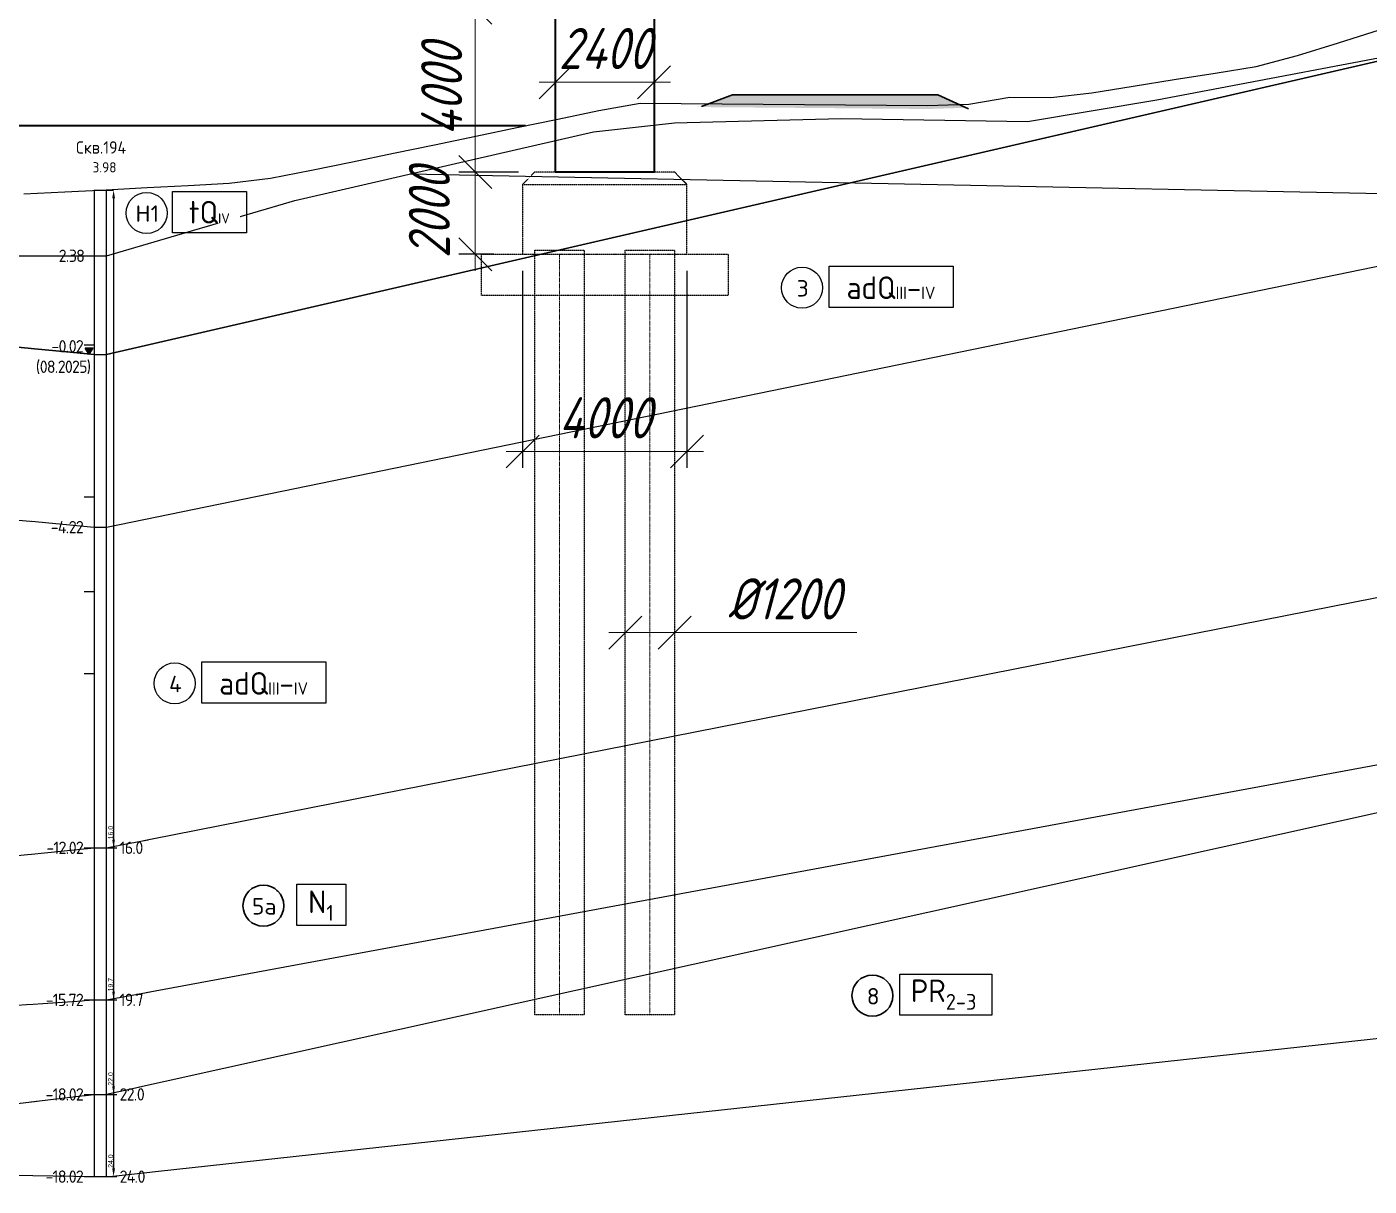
# Model space of a CAD drawing. Header units: millimetres. Extents: x 1864 to 10174863, y -4887456 to 5366151.
# Drawn here: x 9893091 to 9925765, y -20253 to 7948 of the extents above; entities that cross this region are included whole.
import ezdxf
from ezdxf.enums import TextEntityAlignment as Align

# ---------------------------------------------------------------- set-up
doc = ezdxf.new("R2010")
doc.units = ezdxf.units.MM
doc.linetypes.add('невидимая', pattern=[9.525, 6.35, -3.175])
doc.linetypes.add('осевая', pattern=[2, 1.25, -0.25, 0.25, -0.25])
for name, color, linetype, lineweight in [('01_Основные', 7, 'Continuous', 40), ('1-Бетон', 106, 'Continuous', 35), ('S-OPOR', 2, 'Continuous', 40), ('ИС_Основная', 7, 'Continuous', 35), ('ИС_Ось', 3, 'осевая', 18), ('ИС_Размер', 3, 'Continuous', 18), ('Штриховка', 2, 'Continuous', 5)]:
    doc.layers.add(name, color=color, linetype=linetype, lineweight=lineweight)
for name, color, linetype in [('geology', 250, 'Continuous'), ('Возрастные индексы', 1, 'Continuous'), ('Геология', 250, 'Continuous'), ('ИС_Невидимая', 4, 'невидимая'), ('Номера ИГЭ', 22, 'Continuous'), ('Отметки в скважинах', 7, 'Continuous'), ('Скважина', 170, 'Continuous'), ('Черный профиль', 3, 'Continuous'), ('Штриховая', 7, 'Continuous')]:
    doc.layers.add(name, color=color, linetype=linetype)
doc.layers.add('Оси_Невидимые', color=5, linetype='Continuous', plot=False)
doc.layers.add('Помощь_Невидимый', color=7, linetype='Continuous', lineweight=30, plot=False)
doc.styles.add('0', font='isocpeur.ttf', dxfattribs={"width": 0.8, "oblique": 15})
doc.styles.get("Standard").update_dxf_attribs({"font": 'arial.ttf'})
doc.styles.add('Стандарт-геология', font='romant.shx', dxfattribs={"width": 0.9, "height": 2.5})
doc.dimstyles.new('М400нов', dxfattribs={"dimscale": 400, "dimtxt": 2.5, "dimasz": 2, "dimexe": 1, "dimexo": 1, "dimgap": 0.8, "dimtad": 1, "dimdec": 0, "dimzin": 0, "dimdsep": 46, "dimtxsty": '0', "dimblk": 'OBLIQUE', "dimcen": 0.09, "dimdle": 1, "dimclrd": 256, "dimclre": 256, "dimclrt": 256, "dimadec": 4, "dimazin": 0, "dimtfac": 1, "dimtdec": 0, "dimtmove": 1, "dimatfit": 2, "dimfxl": 1, "dimtolj": 1, "dimtzin": 0, "dimlwd": -1, "dimarcsym": 0})
doc.dimstyles.new('Скважина', dxfattribs={"dimtxt": 1.2, "dimasz": 2, "dimexe": 0, "dimexo": 0, "dimgap": 0.1, "dimtad": 1, "dimjust": 2, "dimtoh": 1, "dimdec": 1, "dimlfac": 0.1, "dimrnd": 0.1, "dimzin": 0, "dimdsep": 46, "dimtxsty": 'Standard', "dimcen": 0, "dimdle": 1.5, "dimadec": 1, "dimazin": 0, "dimtfac": 1, "dimtdec": 1, "dimtofl": 0, "dimtmove": 0, "dimatfit": 3, "dimfxl": 3, "dimtolj": 1, "dimtzin": 0, "dimarcsym": 0})

# ---------------------------------------------------------------- blocks, each defined once
blk = doc.blocks.new('_OBLIQUE')
at = {"color": 0, "linetype": 'ByBlock', "lineweight": -2}
blk.add_line((0.5, 0.5), (-0.5, -0.5), dxfattribs=at)
blk = doc.blocks.new('*D1010')
at = {"layer": 'Defpoints', "color": 0, "linetype": 'Continuous', "transparency": 16777216}
for p in [(9905959, 8417), (9904008, 4417), (9905459, 4417)]:
    blk.add_point(p, dxfattribs=at)
at = {"layer": 'ИС_Размер', "transparency": 16777216}
blk.add_line((9904008, 8817), (9904008, 4017), dxfattribs=at)
at = {"layer": 'ИС_Размер', "lineweight": -2, "transparency": 16777216}
for p, q in [((9905559, 8417), (9903608, 8417)), ((9905059, 4417), (9903608, 4417))]:
    blk.add_line(p, q, dxfattribs=at)
at = {"layer": 'ИС_Размер', "linetype": 'Continuous', "transparency": 16777216, "xscale": 800, "yscale": 800, "zscale": 800}
for p, rotation in [((9904008, 8417), 90), ((9904008, 4417), 270)]:
    blk.add_blockref('_OBLIQUE', p, dxfattribs=dict(at, rotation=rotation))
at = {"layer": 'ИС_Размер', "linetype": 'Continuous', "transparency": 16777216, "insert": (9903188, 6417), "char_height": 1000, "attachment_point": 5, "rotation": 90, "style": '0'}
blk.add_mtext('\\A1;4000', dxfattribs=at)
blk = doc.blocks.new('*D1008')
at = {"layer": 'Defpoints', "color": 0, "linetype": 'Continuous', "transparency": 16777216}
for p in [(9905958, 7001), (9908358, 7070), (9908358, 6601)]:
    blk.add_point(p, dxfattribs=at)
at = {"layer": 'ИС_Размер', "transparency": 16777216}
blk.add_line((9905558, 6601), (9908758, 6601), dxfattribs=at)
at = {"layer": 'ИС_Размер', "lineweight": -2, "transparency": 16777216}
for p, q in [((9905958, 6601), (9905958, 6201)), ((9908358, 6670), (9908358, 6201))]:
    blk.add_line(p, q, dxfattribs=at)
at = {"layer": 'ИС_Размер', "linetype": 'Continuous', "transparency": 16777216, "xscale": 800, "yscale": 800, "zscale": 800, "rotation": 180}
blk.add_blockref('_OBLIQUE', (9905958, 6601), dxfattribs=at)
at = {"layer": 'ИС_Размер', "linetype": 'Continuous', "transparency": 16777216, "xscale": 800, "yscale": 800, "zscale": 800}
blk.add_blockref('_OBLIQUE', (9908358, 6601), dxfattribs=at)
at = {"layer": 'ИС_Размер', "linetype": 'Continuous', "transparency": 16777216, "insert": (9907159, 7421), "char_height": 1000, "attachment_point": 5, "style": '0'}
blk.add_mtext('\\A1;2400', dxfattribs=at)
blk = doc.blocks.new('*D1006')
at = {"layer": 'Defpoints', "color": 0, "linetype": 'Continuous', "transparency": 16777216}
for p in [(9904008, 4417), (9905159, 4417), (9904859, 2417)]:
    blk.add_point(p, dxfattribs=at)
at = {"layer": 'ИС_Размер', "transparency": 16777216}
blk.add_line((9904008, 2017), (9904008, 4817), dxfattribs=at)
at = {"layer": 'ИС_Размер', "lineweight": -2, "transparency": 16777216}
for p, q in [((9904759, 4417), (9903608, 4417)), ((9904459, 2417), (9903608, 2417))]:
    blk.add_line(p, q, dxfattribs=at)
at = {"layer": 'ИС_Размер', "linetype": 'Continuous', "transparency": 16777216, "xscale": 800, "yscale": 800, "zscale": 800}
for p, rotation in [((9904008, 4417), 90), ((9904008, 2417), 270)]:
    blk.add_blockref('_OBLIQUE', p, dxfattribs=dict(at, rotation=rotation))
at = {"layer": 'ИС_Размер', "linetype": 'Continuous', "transparency": 16777216, "insert": (9902888, 3417), "char_height": 1000, "attachment_point": 5, "rotation": 90, "style": '0'}
blk.add_mtext('\\A1;2000', dxfattribs=at)
blk = doc.blocks.new('*D1012')
at = {"layer": 'Defpoints', "color": 0, "linetype": 'Continuous', "transparency": 16777216}
for p in [(9905159, 2417), (9909159, 2417), (9909159, -2382)]:
    blk.add_point(p, dxfattribs=at)
at = {"layer": 'ИС_Размер', "lineweight": -2, "transparency": 16777216}
for p, q in [((9905159, 2017), (9905159, -2782)), ((9909159, 2017), (9909159, -2782))]:
    blk.add_line(p, q, dxfattribs=at)
at = {"layer": 'ИС_Размер', "transparency": 16777216}
blk.add_line((9904759, -2382), (9909559, -2382), dxfattribs=at)
at = {"layer": 'ИС_Размер', "linetype": 'Continuous', "transparency": 16777216, "xscale": 800, "yscale": 800, "zscale": 800, "rotation": 180}
blk.add_blockref('_OBLIQUE', (9905159, -2382), dxfattribs=at)
at = {"layer": 'ИС_Размер', "linetype": 'Continuous', "transparency": 16777216, "xscale": 800, "yscale": 800, "zscale": 800}
blk.add_blockref('_OBLIQUE', (9909159, -2382), dxfattribs=at)
at = {"layer": 'ИС_Размер', "linetype": 'Continuous', "transparency": 16777216, "insert": (9907159, -1562), "char_height": 1000, "attachment_point": 5, "style": '0'}
blk.add_mtext('\\A1;4000', dxfattribs=at)
blk = doc.blocks.new('*D1005')
at = {"layer": 'Defpoints', "color": 0, "linetype": 'Continuous', "transparency": 16777216}
for p in [(9907659, -6787), (9908859, -6787), (9908859, -6787)]:
    blk.add_point(p, dxfattribs=at)
at = {"layer": 'ИС_Размер', "transparency": 16777216}
for p, q in [((9907259, -6787), (9909259, -6787)), ((9913298, -6787), (9908859, -6787))]:
    blk.add_line(p, q, dxfattribs=at)
at = {"layer": 'ИС_Размер', "linetype": 'Continuous', "transparency": 16777216, "xscale": 800, "yscale": 800, "zscale": 800, "rotation": 180}
blk.add_blockref('_OBLIQUE', (9907659, -6787), dxfattribs=at)
at = {"layer": 'ИС_Размер', "linetype": 'Continuous', "transparency": 16777216, "xscale": 800, "yscale": 800, "zscale": 800}
blk.add_blockref('_OBLIQUE', (9908859, -6787), dxfattribs=at)
at = {"layer": 'ИС_Размер', "linetype": 'Continuous', "transparency": 16777216, "insert": (9911524, -5967), "char_height": 1000, "attachment_point": 5, "style": '0'}
blk.add_mtext('\\A1;%%C1200', dxfattribs=at)
blk = doc.blocks.new('*U1062')
at = {"layer": 'Скважина'}
for p, q in [((-1.5, 0), (-1.5, -240)), ((1.5, -240), (1.5, 0)), ((-1.5, -240), (1.5, -240))]:
    blk.add_line(p, q, dxfattribs=at)
blk = doc.blocks.new('A$C7669062A')
at = {"color": 18, "true_color": 0x000000}
blk.add_circle((4.99, 4.99), 4.99, dxfattribs=at)
at = {"layer": 'Возрастные индексы', "color": 250}
blk.add_lwpolyline([(11.62, 10.2), (41.78, 10.2), (41.78, 0.2), (11.62, 0.2)], close=True, dxfattribs=at)
at = {"layer": 'Номера ИГЭ', "color": 250, "style": 'Стандарт-геология'}
blk.add_text('3', height=4, dxfattribs=at).set_placement((5.17, 4.84), align=Align.MIDDLE)
at = {"layer": 'Возрастные индексы', "color": 250, "insert": (26.64, 4.99), "char_height": 3, "width": 29.5251, "attachment_point": 5, "style": 'Стандарт-геология', "bg_fill": 3, "box_fill_scale": 1, "bg_fill_color": 256, "bg_fill_transparency": 0}
blk.add_mtext('{\\H1.833x;аdQ}III{\\H1.833x;-}IV', dxfattribs=at)
blk = doc.blocks.new('A$C2FC637E1')
at = {"layer": 'Штриховка'}
h = blk.add_hatch(color=5, dxfattribs=at)
h.dxf.hatch_style = 1
h.paths.add_polyline_path([(2, 1.5), (1, 1.5), (0, 1.5), (1, 0)])
at = {"layer": 'Геология', "color": 5}
for points in [[(1, 1.5), (0, 1.5)], [(1, 0), (1, 0), (0, 1.5)], [(2, 1.5), (1, 1.5)], [(1, 0), (2, 1.5)]]:
    blk.add_lwpolyline(points, dxfattribs=at)
blk = doc.blocks.new('A$C79B84F9B')
at = {"color": 18, "true_color": 0x000000}
blk.add_circle((4.99, 4.99), 4.99, dxfattribs=at)
at = {"layer": 'Возрастные индексы', "color": 250}
blk.add_lwpolyline([(11.62, 10.2), (41.78, 10.2), (41.78, 0.2), (11.62, 0.2)], close=True, dxfattribs=at)
at = {"layer": 'Номера ИГЭ', "color": 250, "style": 'Стандарт-геология'}
blk.add_text('4', height=4, dxfattribs=at).set_placement((5.17, 4.84), align=Align.MIDDLE)
at = {"layer": 'Возрастные индексы', "color": 250, "insert": (26.64, 4.99), "char_height": 3, "width": 29.5251, "attachment_point": 5, "style": 'Стандарт-геология', "bg_fill": 3, "box_fill_scale": 1, "bg_fill_color": 256, "bg_fill_transparency": 0}
blk.add_mtext('{\\H1.833x;аdQ}III{\\H1.833x;-}IV', dxfattribs=at)
blk = doc.blocks.new('A$C29696E8B')
at = {"color": 18, "true_color": 0x000000}
blk.add_circle((5, 5), 5, dxfattribs=at)
at = {"layer": 'Возрастные индексы', "color": 250, "insert": (20.27, 5.2), "char_height": 3, "width": 15, "attachment_point": 5, "style": 'Стандарт-геология', "bg_fill": 3, "box_fill_scale": 1, "bg_fill_color": 256, "bg_fill_transparency": 0}
blk.add_mtext('{\\H1.833x;tQ\\H0.4546x;IV}', dxfattribs=at)
at = {"layer": 'Номера ИГЭ', "color": 250, "style": 'Стандарт-геология'}
blk.add_text('Н1', height=4, dxfattribs=at).set_placement((5.16, 4.85), align=Align.MIDDLE)
at = {"layer": 'Возрастные индексы', "color": 250}
blk.add_lwpolyline([(11.27, 10.2), (29.29, 10.2), (29.29, 0.2), (11.27, 0.2)], close=True, dxfattribs=at)
blk = doc.blocks.new('*D1088')
at = {"layer": 'Defpoints', "color": 0, "transparency": 16777216}
for p in [(0, 87.64), (0, -132.36), (1.69, -132.36)]:
    blk.add_point(p, dxfattribs=at)
at = {"layer": 'Оси_Невидимые', "color": 0, "lineweight": -2, "transparency": 16777216}
for p, q in [((0, 87.64), (1.69, 87.64)), ((1.69, 85.64), (1.69, -130.36)), ((0, -132.36), (1.69, -132.36))]:
    blk.add_line(p, q, dxfattribs=at)
at = {"layer": 'Оси_Невидимые', "color": 0, "transparency": 16777216}
for points in [[(1.36, 85.64), (2.03, 85.64), (1.69, 87.64)], [(1.36, -130.36), (2.03, -130.36), (1.69, -132.36)]]:
    blk.add_solid(points, dxfattribs=at)
at = {"layer": 'Оси_Невидимые', "color": 0, "transparency": 16777216, "insert": (0.98, -128.59), "char_height": 1.2, "attachment_point": 5, "rotation": 90}
blk.add_mtext('\\A1;22.0', dxfattribs=at)
blk = doc.blocks.new('*D1098')
at = {"layer": 'Defpoints', "color": 0, "transparency": 16777216}
for p in [(0, 64.64), (0, -132.36), (1.69, -132.36)]:
    blk.add_point(p, dxfattribs=at)
at = {"layer": 'Оси_Невидимые', "color": 0, "lineweight": -2, "transparency": 16777216}
for p, q in [((0, 64.64), (1.69, 64.64)), ((1.69, 62.64), (1.69, -130.36)), ((0, -132.36), (1.69, -132.36))]:
    blk.add_line(p, q, dxfattribs=at)
at = {"layer": 'Оси_Невидимые', "color": 0, "transparency": 16777216}
for points in [[(1.36, 62.64), (2.03, 62.64), (1.69, 64.64)], [(1.36, -130.36), (2.03, -130.36), (1.69, -132.36)]]:
    blk.add_solid(points, dxfattribs=at)
at = {"layer": 'Оси_Невидимые', "color": 0, "transparency": 16777216, "insert": (0.98, -128.66), "char_height": 1.2, "attachment_point": 5, "rotation": 90}
blk.add_mtext('\\A1;19.7', dxfattribs=at)
blk = doc.blocks.new('*D1100')
at = {"layer": 'Defpoints', "color": 0, "transparency": 16777216}
for p in [(0, 27.64), (0, -132.36), (1.69, -132.36)]:
    blk.add_point(p, dxfattribs=at)
at = {"layer": 'Оси_Невидимые', "color": 0, "lineweight": -2, "transparency": 16777216}
for p, q in [((0, 27.64), (1.69, 27.64)), ((1.69, 25.64), (1.69, -130.36)), ((0, -132.36), (1.69, -132.36))]:
    blk.add_line(p, q, dxfattribs=at)
at = {"layer": 'Оси_Невидимые', "color": 0, "transparency": 16777216}
for points in [[(1.36, 25.64), (2.03, 25.64), (1.69, 27.64)], [(1.36, -130.36), (2.03, -130.36), (1.69, -132.36)]]:
    blk.add_solid(points, dxfattribs=at)
at = {"layer": 'Оси_Невидимые', "color": 0, "transparency": 16777216, "insert": (0.98, -128.66), "char_height": 1.2, "attachment_point": 5, "rotation": 90}
blk.add_mtext('\\A1;16.0', dxfattribs=at)
blk = doc.blocks.new('A$C41da21a2')
at = {"layer": 'Возрастные индексы', "color": 250, "insert": (1899, 499), "char_height": 300, "width": 2952.51, "attachment_point": 5, "style": 'Стандарт-геология', "bg_fill": 3, "box_fill_scale": 1, "bg_fill_color": 256, "bg_fill_transparency": 0}
blk.add_mtext('\\A1;{\\H1.833x;N\\H0.7x;\\S^ 1;}', dxfattribs=at)
at = {"color": 18, "true_color": 0x000000}
blk.add_circle((499, 499), 499, dxfattribs=at)
at = {"layer": 'Возрастные индексы', "color": 250}
blk.add_lwpolyline([(1315, 1020), (2501, 1020), (2501, 20), (1315, 20)], close=True, dxfattribs=at)
at = {"layer": 'Номера ИГЭ', "color": 250, "style": 'Стандарт-геология'}
blk.add_text('5а', height=400, dxfattribs=at).set_placement((517, 484), align=Align.MIDDLE)
blk = doc.blocks.new('*D1090')
at = {"layer": 'Defpoints', "color": 0, "transparency": 16777216}
for p in [(0, 107.64), (0, -132.36), (1.69, -132.36)]:
    blk.add_point(p, dxfattribs=at)
at = {"layer": 'Оси_Невидимые', "color": 0, "lineweight": -2, "transparency": 16777216}
for p, q in [((0, 107.64), (1.69, 107.64)), ((1.69, 105.64), (1.69, -130.36)), ((0, -132.36), (1.69, -132.36))]:
    blk.add_line(p, q, dxfattribs=at)
at = {"layer": 'Оси_Невидимые', "color": 0, "transparency": 16777216}
for points in [[(1.36, 105.64), (2.03, 105.64), (1.69, 107.64)], [(1.36, -130.36), (2.03, -130.36), (1.69, -132.36)]]:
    blk.add_solid(points, dxfattribs=at)
at = {"layer": 'Оси_Невидимые', "color": 0, "transparency": 16777216, "insert": (0.98, -128.59), "char_height": 1.2, "attachment_point": 5, "rotation": 90}
blk.add_mtext('\\A1;24.0', dxfattribs=at)
blk = doc.blocks.new('A$C88f1db7f')
at = {"color": 18, "true_color": 0x000000}
blk.add_circle((4.99, 4.99), 4.99, dxfattribs=at)
at = {"layer": 'Возрастные индексы', "color": 250}
blk.add_lwpolyline([(11.62, 10.2), (34.07, 10.2), (34.07, 0.2), (11.62, 0.2)], close=True, dxfattribs=at)
at = {"layer": 'Номера ИГЭ', "color": 250, "style": 'Стандарт-геология'}
blk.add_text('8', height=4, dxfattribs=at).set_placement((5.17, 4.84), align=Align.MIDDLE)
at = {"layer": 'Возрастные индексы', "color": 250, "insert": (22.32, 5.24), "char_height": 3, "width": 9.0522, "attachment_point": 5, "style": 'Стандарт-геология', "bg_fill": 3, "box_fill_scale": 1, "bg_fill_color": 256, "bg_fill_transparency": 0}
blk.add_mtext('\\A1;{\\H1.833x;PR\\H0.7x;\\S^ 2-3;}', dxfattribs=at)
blk = doc.blocks.new('*U1087')
at = {"layer": 'Отметки в скважинах'}
for p, q in [((-5.5, -132.36), (-3, -132.36)), ((0, -132.36), (2.5, -132.36))]:
    blk.add_line(p, q, dxfattribs=at)
at = {"layer": 'Помощь_Невидимый', "color": 5, "lineweight": -3}
for p, q in [((-5.5, -10), (-3, -10)), ((0, -132.36), (2.5, -132.36))]:
    blk.add_line(p, q, dxfattribs=at)
at = {"layer": 'Оси_Невидимые'}
dim = blk.add_aligned_dim(p1=(0, 87.64), p2=(0, -132.36), distance=1.69, dimstyle='Скважина', dxfattribs=at)
dim.commit()
dim.dimension.update_dxf_attribs({"geometry": '*D1088', "text_midpoint": (0.98, -128.59)})
at = {"layer": 'Отметки в скважинах', "lineweight": 13, "insert": (3.15, -132.36), "char_height": 3, "width": 7.6116, "attachment_point": 4, "style": 'Стандарт-геология', "bg_fill": 3, "box_fill_scale": 1.1, "bg_fill_color": 256, "bg_fill_transparency": 0}
blk.add_mtext('{\\T0.9;22.0}', dxfattribs=at)
blk = doc.blocks.new('*U1097')
at = {"layer": 'Отметки в скважинах'}
for p, q in [((-5.5, -132.36), (-3, -132.36)), ((0, -132.36), (2.5, -132.36))]:
    blk.add_line(p, q, dxfattribs=at)
at = {"layer": 'Помощь_Невидимый', "color": 5, "lineweight": -3}
for p, q in [((-5.5, -10), (-3, -10)), ((0, -132.36), (2.5, -132.36))]:
    blk.add_line(p, q, dxfattribs=at)
at = {"layer": 'Оси_Невидимые'}
dim = blk.add_aligned_dim(p1=(0, 64.64), p2=(0, -132.36), distance=1.69, dimstyle='Скважина', dxfattribs=at)
dim.commit()
dim.dimension.update_dxf_attribs({"geometry": '*D1098', "text_midpoint": (0.98, -128.66)})
at = {"layer": 'Отметки в скважинах', "lineweight": 13, "insert": (3.15, -132.36), "char_height": 3, "width": 7.6116, "attachment_point": 4, "style": 'Стандарт-геология', "bg_fill": 3, "box_fill_scale": 1.1, "bg_fill_color": 256, "bg_fill_transparency": 0}
blk.add_mtext('{\\T0.9;19.7}', dxfattribs=at)
blk = doc.blocks.new('*U1099')
at = {"layer": 'Отметки в скважинах'}
for p, q in [((-5.5, -132.36), (-3, -132.36)), ((0, -132.36), (2.5, -132.36))]:
    blk.add_line(p, q, dxfattribs=at)
at = {"layer": 'Помощь_Невидимый', "color": 5, "lineweight": -3}
for p, q in [((-5.5, -10), (-3, -10)), ((0, -132.36), (2.5, -132.36))]:
    blk.add_line(p, q, dxfattribs=at)
at = {"layer": 'Оси_Невидимые'}
dim = blk.add_aligned_dim(p1=(0, 27.64), p2=(0, -132.36), distance=1.69, dimstyle='Скважина', dxfattribs=at)
dim.commit()
dim.dimension.update_dxf_attribs({"geometry": '*D1100', "text_midpoint": (0.98, -128.66)})
at = {"layer": 'Отметки в скважинах', "lineweight": 13, "insert": (3.15, -132.36), "char_height": 3, "width": 7.6116, "attachment_point": 4, "style": 'Стандарт-геология', "bg_fill": 3, "box_fill_scale": 1.1, "bg_fill_color": 256, "bg_fill_transparency": 0}
blk.add_mtext('{\\T0.9;16.0}', dxfattribs=at)
blk = doc.blocks.new('*U1089')
at = {"layer": 'Отметки в скважинах'}
for p, q in [((-5.5, -132.36), (-3, -132.36)), ((0, -132.36), (2.5, -132.36))]:
    blk.add_line(p, q, dxfattribs=at)
at = {"layer": 'Помощь_Невидимый', "color": 5, "lineweight": -3}
for p, q in [((-5.5, -10), (-3, -10)), ((0, -132.36), (2.5, -132.36))]:
    blk.add_line(p, q, dxfattribs=at)
at = {"layer": 'Оси_Невидимые'}
dim = blk.add_aligned_dim(p1=(0, 107.64), p2=(0, -132.36), distance=1.69, dimstyle='Скважина', dxfattribs=at)
dim.commit()
dim.dimension.update_dxf_attribs({"geometry": '*D1090', "text_midpoint": (0.98, -128.59)})
at = {"layer": 'Отметки в скважинах', "lineweight": 13, "insert": (3.15, -132.36), "char_height": 3, "width": 7.6116, "attachment_point": 4, "style": 'Стандарт-геология', "bg_fill": 3, "box_fill_scale": 1.1, "bg_fill_color": 256, "bg_fill_transparency": 0}
blk.add_mtext('{\\T0.9;24.0}', dxfattribs=at)
blk = doc.blocks.new('нов геол')
at = {"layer": 'geology'}
blk.add_line((8633719, 418946), (8608267, 419463), dxfattribs=at)
blk.add_lwpolyline([(8600879, 417476), (8605459, 418819), (8609375, 419718), (8612730, 420488), (8614699, 420712), (8618757, 420818), (8623298, 420741), (8626443, 421274), (8633719, 422646)], dxfattribs=at)
at = {"layer": 'Геология', "color": 18, "true_color": 0x000000, "flags": 128}
for points in [[(8600579, 419076), (8600879, 419076)], [(8600579, 417476), (8600879, 417476)]]:
    blk.add_lwpolyline(points, dxfattribs=at)
at = {"layer": '1-Бетон', "color": 6}
blk.add_blockref('A$C41da21a2', (8604197, 401168), dxfattribs=at)
at = {"layer": 'geology', "color": 5, "xscale": 100, "yscale": 100, "zscale": 100}
blk.add_blockref('*U1062', (8600729, 419076), dxfattribs=at)
at = {"layer": 'Геология', "color": 18, "true_color": 0x000000, "xscale": 100, "yscale": 100, "zscale": 100}
for name, p in [('A$C7669062A', (8617307, 416201)), ('A$C79B84F9B', (8602036, 406576))]:
    blk.add_blockref(name, p, dxfattribs=at)
at = {"layer": 'Отметки в скважинах', "color": 0, "lineweight": 13, "char_height": 300, "width": 1241.03, "attachment_point": 6, "style": 'Стандарт-геология', "bg_fill": 3, "box_fill_scale": 1.1, "bg_fill_color": 256, "bg_fill_transparency": 0}
for s, insert in [('{\\T0.9;2.38}', (8600329, 417476)), ('{\\T0.9;-0.02}', (8600303, 415275)), ('{\\T0.9;-18.02}', (8600303, 397076))]:
    blk.add_mtext(s, dxfattribs=dict(at, insert=insert))
at = {"layer": 'Скважина', "color": 0, "style": 'Стандарт-геология', "width": 0.9}
blk.add_text('Скв.194', height=300, dxfattribs=at).set_placement((8600746, 419961), align=Align.CENTER)
at = {"layer": 'Скважина', "color": 0, "lineweight": 13, "style": 'Стандарт-геология', "width": 0.9}
blk.add_text('3.98', height=250, dxfattribs=at).set_placement((8601119, 419753), align=Align.TOP_RIGHT)
at = {"layer": 'geology'}
blk.add_line((8586865, 417453), (8600579, 417476), dxfattribs=at)
at = {"layer": 'geology', "xscale": 100, "yscale": 100, "zscale": 100}
blk.add_blockref('A$C2FC637E1', (8600354, 415076), dxfattribs=at)
at = {"layer": 'Геология', "color": 18, "true_color": 0x000000, "xscale": 100, "yscale": 100, "zscale": 100}
blk.add_blockref('A$C29696E8B', (8601352, 418017), dxfattribs=at)
at = {"layer": 'geology', "color": 5, "insert": (8600488, 414762), "char_height": 300, "width": 1241.03, "attachment_point": 6, "style": 'Стандарт-геология', "bg_fill": 3, "box_fill_scale": 1.1, "bg_fill_color": 256, "bg_fill_transparency": 0}
blk.add_mtext('{\\T0.9;(08.2025)}', dxfattribs=at)
at = {"layer": 'Геология', "color": 18, "true_color": 0x000000, "flags": 128}
blk.add_lwpolyline([(8600579, 415076), (8600879, 415076)], dxfattribs=at)
at = {"layer": 'ИС_Основная', "color": 146, "linetype": 'Continuous', "true_color": 0x105689}
blk.add_line((8600579, 415076), (8582865, 416742), dxfattribs=at)
at = {"layer": 'Скважина', "color": 0, "xscale": 100, "yscale": 100, "zscale": 100}
blk.add_blockref('*U1087', (8600879, 410312), dxfattribs=at)
at = {"layer": 'geology'}
blk.add_line((8581528, 394845), (8600579, 397076), dxfattribs=at)
at = {"layer": 'Геология', "color": 18, "true_color": 0x000000, "flags": 128}
blk.add_lwpolyline([(8600579, 397076), (8600879, 397076)], dxfattribs=at)
at = {"layer": 'Отметки в скважинах', "color": 0, "lineweight": 13, "insert": (8600303, 399376), "char_height": 300, "width": 1241.03, "attachment_point": 6, "style": 'Стандарт-геология', "bg_fill": 3, "box_fill_scale": 1.1, "bg_fill_color": 256, "bg_fill_transparency": 0}
blk.add_mtext('{\\T0.9;-15.72}', dxfattribs=at)
at = {"layer": 'Скважина', "color": 0, "xscale": 100, "yscale": 100, "zscale": 100}
blk.add_blockref('*U1097', (8600879, 412612), dxfattribs=at)
at = {"layer": 'Отметки в скважинах', "color": 0, "lineweight": 13, "insert": (8600303, 395076), "char_height": 300, "width": 1241.03, "attachment_point": 6, "style": 'Стандарт-геология', "bg_fill": 3, "box_fill_scale": 1.1, "bg_fill_color": 256, "bg_fill_transparency": 0}
blk.add_mtext('{\\T0.9;-18.02}', dxfattribs=at)
at = {"layer": 'geology'}
blk.add_line((8565145, 396962), (8600579, 399376), dxfattribs=at)
at = {"layer": 'Геология', "color": 18, "true_color": 0x000000, "flags": 128}
blk.add_lwpolyline([(8600579, 399376), (8600879, 399376)], dxfattribs=at)
at = {"layer": 'Отметки в скважинах', "color": 0, "lineweight": 13, "insert": (8600303, 403076), "char_height": 300, "width": 1241.03, "attachment_point": 6, "style": 'Стандарт-геология', "bg_fill": 3, "box_fill_scale": 1.1, "bg_fill_color": 256, "bg_fill_transparency": 0}
blk.add_mtext('{\\T0.9;-12.02}', dxfattribs=at)
at = {"layer": 'Скважина', "color": 0, "xscale": 100, "yscale": 100, "zscale": 100}
blk.add_blockref('*U1099', (8600879, 416312), dxfattribs=at)
at = {"layer": 'geology'}
for p, q in [((8600879, 410876), (8633869, 417646)), ((8565145, 399562), (8600579, 403076))]:
    blk.add_line(p, q, dxfattribs=at)
at = {"layer": 'Геология', "color": 18, "true_color": 0x000000, "flags": 128}
for points in [[(8600579, 410876), (8600879, 410876)], [(8600579, 403076), (8600879, 403076)]]:
    blk.add_lwpolyline(points, dxfattribs=at)
at = {"layer": 'Отметки в скважинах', "color": 0, "lineweight": 13, "insert": (8600303, 410876), "char_height": 300, "width": 1241.03, "attachment_point": 6, "style": 'Стандарт-геология', "bg_fill": 3, "box_fill_scale": 1.1, "bg_fill_color": 256, "bg_fill_transparency": 0}
blk.add_mtext('{\\T0.9;-4.22}', dxfattribs=at)
at = {"layer": 'geology'}
blk.add_line((8565145, 414162), (8600579, 410876), dxfattribs=at)
at = {"layer": 'Скважина', "color": 0, "xscale": 100, "yscale": 100, "zscale": 100}
blk.add_blockref('*U1089', (8600879, 408312), dxfattribs=at)
at = {"layer": 'geology'}
blk.add_line((8600879, 403076), (8633719, 409546), dxfattribs=at)
for points in [[(8600879, 399376), (8633719, 405446)], [(8633719, 404346), (8600879, 397076)]]:
    blk.add_lwpolyline(points, dxfattribs=at)
at = {"layer": 'geology', "color": 6}
blk.add_lwpolyline([(8503260, 397476), (8531811, 396703), (8532111, 396703), (8548961, 400706), (8549261, 400706), (8564845, 395662), (8565145, 395662), (8600579, 395076), (8600879, 395071), (8633719, 398646), (8634019, 398646), (8655416, 400420)], dxfattribs=at)
at = {"layer": 'ИС_Основная', "color": 146, "linetype": 'Continuous', "true_color": 0x105689}
blk.add_lwpolyline([(8600879, 415076), (8633719, 422646)], dxfattribs=at)
at = {"linetype": 'Continuous', "xscale": 100, "yscale": 100, "zscale": 100}
blk.add_blockref('A$C88f1db7f', (8619021, 398980), dxfattribs=at)

msp = doc.modelspace()

# ---------------------------------------------------------------- hatches: boundary and pattern name
at = {"layer": 'Штриховая'}
h = msp.add_hatch(dxfattribs=at)
h.set_pattern_fill('AR-CONC', color=256)
h.set_pattern_definition([(50, (3022609.46, -83.48), (182.184669, -15.9390855), [19.05, -209.55]), (355, (3022609.46, -83.48), (-35.2434214, 191.056845), [15.24, -167.640584]), (100.4514447, (3022624.64, -84.8), (146.941247, 175.117752), [16.190009, -178.0902446]), (46.1842, (3022609.46, -32.68), (271.079041, -42.042328), [28.575, -314.325]), (96.6355576, (3022632.05, -36.18), (237.404134, 247.426125), [24.285023, -267.135608]), (351.184151, (3022609.46, -32.68), (237.404134, 247.426125), [22.859967, -251.459732]), (21, (3022634.86, -45.38), (151.6143913, -102.2651982), [19.05, -209.55]), (326, (3022634.86, -45.38), (61.8020283, 184.187966), [15.24, -167.64]), (71.451445, (3022647.5, -53.9), (213.4164193, 81.922769), [16.190009, -178.0899376]), (37.5, (3022609.457, -83.48), (3.08860325, 84.5550389), [0, -165.608, 0, -170.18, 0, -168.275]), (7.5, (3022609.46, -83.48), (66.8196625, 100.1805748), [0, -97.028, 0, -161.798, 0, -64.135]), (327.5, (3022552.815, -83.48), (135.5905952, -5.728744), [0, -63.5, 0, -198.12, 0, -262.89]), (317.5, (3022527.41, -83.48), (148.1291814, 25.426491), [0, -82.55, 0, -131.572, 0, -186.69])])
h.paths.add_polyline_path([(9912125.3, 6297.1), (9910266.9, 6297.1), (9909538.6, 6017.3), (9910982.8, 6174.2)], flags=17)
h.paths.add_polyline_path([(9914074.2, 6297.1), (9912125.3, 6297.1), (9910982.8, 6174.2), (9909355.8, 5997.4), (9910018.1, 5992.4), (9910914.1, 5985.4)])
h.paths.add_polyline_path([(9915266.9, 6297.1), (9914074.2, 6297.1), (9910914.1, 5985.4), (9911018.1, 5984.6), (9912018.1, 5976.4), (9913018.1, 5967.8), (9914018.1, 5958.9), (9915018.1, 5949.7), (9915958.3, 5979.1)])

# ---------------------------------------------------------------- linework, layer by layer
at = {"layer": '01_Основные', "color": 146, "linetype": 'Continuous', "true_color": 0x105689}
msp.add_line((9905228.8, 5540), (9818223.1, 5540), dxfattribs=at)
at = {"layer": '1-Бетон'}
msp.add_lwpolyline([(9909512.2, 6007.1), (9910266.9, 6297.1), (9915266.9, 6297.1), (9916012.2, 5954.3)], dxfattribs=at)
at = {"layer": 'S-OPOR'}
msp.add_lwpolyline([(9905959.9, 8416.7), (9908359.9, 8416.7), (9908359.4, 4416.7), (9905959.4, 4416.7)], close=True, dxfattribs=at)
at = {"layer": 'ИС_Невидимая', "ltscale": 0.3}
for points in [[(9905159.3, 2416.7), (9909159.4, 2416.7), (9909159.4, 4116.7), (9908859.4, 4416.7), (9905459.4, 4416.7), (9905159.3, 4116.7), (9905159.3, 2416.7)], [(9905159.3, 4116.7), (9909159.4, 4116.7)]]:
    msp.add_lwpolyline(points, dxfattribs=at)
for points in [[(9904159.3, 2416.7), (9910159.4, 2416.7), (9910159.4, 1416.7), (9904159.3, 1416.7)], [(9905459.1, 2516.7), (9906659.1, 2516.7), (9906659.1, -16083.3), (9905459.1, -16083.3)], [(9907659.1, 2516.7), (9908859.1, 2516.7), (9908859.1, -16083.3), (9907659.1, -16083.3)]]:
    msp.add_lwpolyline(points, close=True, dxfattribs=at)
at = {"layer": 'ИС_Ось'}
for points in [[(9906059.1, 2416.7), (9906059.1, -16083.3)], [(9908259.1, 2416.7), (9908259.1, -16083.3)]]:
    msp.add_lwpolyline(points, dxfattribs=at)
at = {"layer": 'Черный профиль', "linetype": 'Continuous', "flags": 128}
msp.add_lwpolyline([(9893018.1, 3883.2), (9894018.1, 3934.4), (9895018.1, 3985.7), (9896018.1, 4036.9), (9897018.1, 4088.2), (9898018.1, 4142.8), (9899018.1, 4265.2), (9900018.1, 4458.6), (9901018.1, 4666.1), (9902018.1, 4873.7), (9903018.1, 5081.2), (9904018.1, 5288.7), (9905018.1, 5496.3), (9906018.1, 5703.8), (9907018.1, 5911.3), (9908018.1, 6090.6), (9909018.1, 6083.4), (9910018.1, 6075.9), (9911018.1, 6068), (9912018.1, 6059.8), (9913018.1, 6051.3), (9914018.1, 6042.4), (9915018.1, 6033.2), (9916018.1, 6064.4), (9917018.1, 6239), (9918018.1, 6229.7), (9919018.1, 6344.9), (9920018.1, 6504.8), (9921018.1, 6664.4), (9922018.1, 6823.7), (9923018.1, 6982.8), (9924018.1, 7248.5), (9925018.1, 7561.2), (9926018.1, 7879.2)], dxfattribs=at)

# ---------------------------------------------------------------- dimensions: what is measured, and where the dimension line sits
at = {"layer": 'ИС_Размер', "linetype": 'Continuous'}
dim = msp.add_linear_dim(base=(9904008.1, 4416.7), p1=(9905958.5, 8416.6), p2=(9905459.1, 4416.7), angle=90, dimstyle='М400нов', dxfattribs=at)
dim.commit()
dim.dimension.update_dxf_attribs({"geometry": '*D1010', "text_midpoint": (9903188.1, 6416.6)})
dim = msp.add_linear_dim(base=(9908358, 6601.2), p1=(9905958, 7001.2), p2=(9908358, 7070.1), dimstyle='М400нов', dxfattribs=at)
dim.commit()
dim.dimension.update_dxf_attribs({"geometry": '*D1008', "text_midpoint": (9907159.1, 6601.2), "dimtype": 160})
dim = msp.add_linear_dim(base=(9904008, 4416.7), p1=(9904859.2, 2416.7), p2=(9905159.1, 4416.7), angle=90, dimstyle='М400нов', dxfattribs=at)
dim.commit()
dim.dimension.update_dxf_attribs({"geometry": '*D1006', "text_midpoint": (9903708.1, 3416.7), "dimtype": 160})
dim = msp.add_linear_dim(base=(9909159.4, -2381.6), p1=(9905159.3, 2416.7), p2=(9909159.4, 2416.6), dimstyle='М400нов', dxfattribs=at)
dim.commit()
dim.dimension.update_dxf_attribs({"geometry": '*D1012', "text_midpoint": (9907159.3, -1561.6)})
dim = msp.add_linear_dim(base=(9908859.1, -6786.7), p1=(9907659.1, -6786.7), p2=(9908859.1, -6786.7), text='%%C<>', dimstyle='М400нов', dxfattribs=at)
dim.commit()
dim.dimension.update_dxf_attribs({"geometry": '*D1005', "text_midpoint": (9911524.3, -7183.4), "dimtype": 160})

# ---------------------------------------------------------------- next in the draw order: block references
at = {"layer": '1-Бетон'}
msp.add_blockref('нов геол', (1294154.2, -415097.2), dxfattribs=at)

doc.saveas('drawing.dxf')
